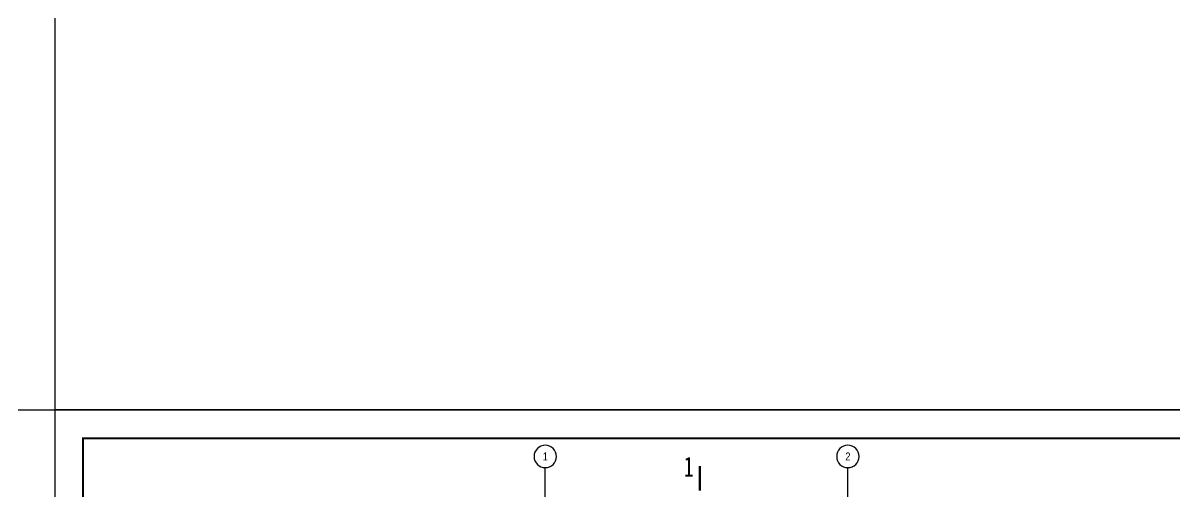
# Model space of a CAD drawing. Extents: x -40040 to 35635, y -182662 to -38118.
# Drawn here: x -9195 to -2001, y -113633 to -110703 of the extents above; entities that cross this region are included whole.
import ezdxf
from ezdxf.enums import TextEntityAlignment as Align

# ---------------------------------------------------------------- set-up
doc = ezdxf.new("R2010")
doc.units = 0
doc.header["$LTSCALE"] = 1000
doc.header["$MEASUREMENT"] = 0
doc.linetypes.add('CENTER', pattern=[2, 1.25, -0.25, 0.25, -0.25])
for name, color, linetype in [('A', 163, 'CENTER'), ('A-ANNO-NOTE', 4, 'Continuous'), ('A-FURN-PATT-251', 251, 'Continuous'), ('CABR-TK', 4, 'Continuous'), ('S-GRID-IDEN', 4, 'Continuous'), ('核对', 2, 'Continuous')]:
    doc.layers.add(name, color=color, linetype=linetype)
doc.layers.add('A-ANNO-NPLT', color=250, linetype='Continuous', plot=False)
doc.styles.add('EN1', font='ARIALN.TTF')
doc.styles.add('黑体', font='', dxfattribs={"width": 0.7})
doc.styles.get('黑体').set_extended_font_data('SimHei')

# ---------------------------------------------------------------- blocks, each defined once
blk = doc.blocks.new('alsidufhasdf')
at = {"layer": 'A-ANNO-NOTE', "const_width": 12.5, "flags": 128}
blk.add_lwpolyline([(-69970.8, -65800.3), (-69970.8, -51475.3), (-80015.8, -51475.3), (-80015.8, -65800.3)], close=True, dxfattribs=at)
at = {"layer": 'A-ANNO-NPLT'}
blk.add_lwpolyline([(-69795.8, -66000.3), (-69795.8, -51300.3), (-80190.8, -51300.3), (-80190.8, -66000.3)], close=True, dxfattribs=at)
blk = doc.blocks.new('TAG-COL')
blk.add_circle((0, 0), 4)
at = {"style": 'EN1'}
blk.add_attdef('NO', text='', height=2.19, dxfattribs=at).set_placement((0.01, 0.01), align=Align.MIDDLE_CENTER)
blk = doc.blocks.new('00')
at = {"layer": 'A', "ltscale": 0.3}
for p, q in [((28518.3, -127585.9), (28518.3, -113480.5)), ((30408.3, -127585.9), (30408.3, -113480.5))]:
    blk.add_line(p, q, dxfattribs=at)
at = {"layer": 'S-GRID-IDEN'}
ref = blk.add_blockref('TAG-COL', (28518.4, -113410.5), dxfattribs=dict(at, xscale=-17.5, yscale=17.5, zscale=17.5, rotation=179.9287525087452))
ref.add_attrib('NO', '1', dxfattribs={"layer": '0', "height": 50, "rotation": 359.92875, "style": 'EN1'}).set_placement((28518.4, -113410.7), align=Align.MIDDLE_CENTER)
ref = blk.add_blockref('TAG-COL', (30408.4, -113410.5), dxfattribs=dict(at, xscale=-17.5, yscale=17.5, zscale=17.5, rotation=179.9287525087452))
ref.add_attrib('NO', '2', dxfattribs={"layer": '0', "height": 50, "rotation": 359.92875, "style": 'EN1'}).set_placement((30408.4, -113410.7), align=Align.MIDDLE_CENTER)

msp = doc.modelspace()

# ---------------------------------------------------------------- linework, layer by layer
at = {"layer": 'A-FURN-PATT-251'}
for p, q in [((-8997.1, -38120.4), (-8997.1, -182662.1)), ((-28997.1, -113120.4), (35635.1, -113120.4))]:
    msp.add_line(p, q, dxfattribs=at)
at = {"layer": 'A-FURN-PATT-251', "color": 1, "const_width": 15}
msp.add_lwpolyline([(-4968, -113624.7), (-4968, -113470.9)], dxfattribs=at)

# ---------------------------------------------------------------- block references
at = {"layer": 'CABR-TK', "xscale": 1.010204081632657, "yscale": 1.010204081632657, "zscale": 1.010204081632657}
msp.add_blockref('alsidufhasdf', (72012, -61296.7), dxfattribs=at)
at = {"layer": '核对', "color": 2}
msp.add_blockref('00', (-34451.6, 0), dxfattribs=at)

# ---------------------------------------------------------------- texts
at = {"layer": 'A-FURN-PATT-251', "color": 1, "style": '黑体', "width": 0.7}
msp.add_text('1', height=125, dxfattribs=at).set_placement((-5067.3, -113536.9))

doc.saveas('drawing.dxf')
